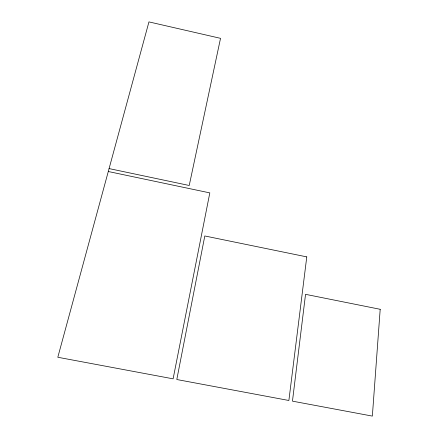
<?xml version="1.0" encoding="UTF-8"?>
<svg xmlns="http://www.w3.org/2000/svg" width="438" height="438" viewBox="0 0 438 438"><rect width="100%" height="100%" fill="white"/><g stroke="black" fill="none" stroke-linecap="round" stroke-linejoin="round"><path stroke-width="0.66" d="M109.084 168.586L189.221 185.488L220.528 38.336L148.947 21.9L57.805 357.266L173.114 378.832L209.813 192.89L108.29 171.515M380.195 309.299L372.355 416.1L292.464 401.153L305.538 294.331L380.195 309.299M306.775 256.887L288.872 400.485L176.804 379.522L204.803 235.967L306.775 256.887"/></g></svg>
